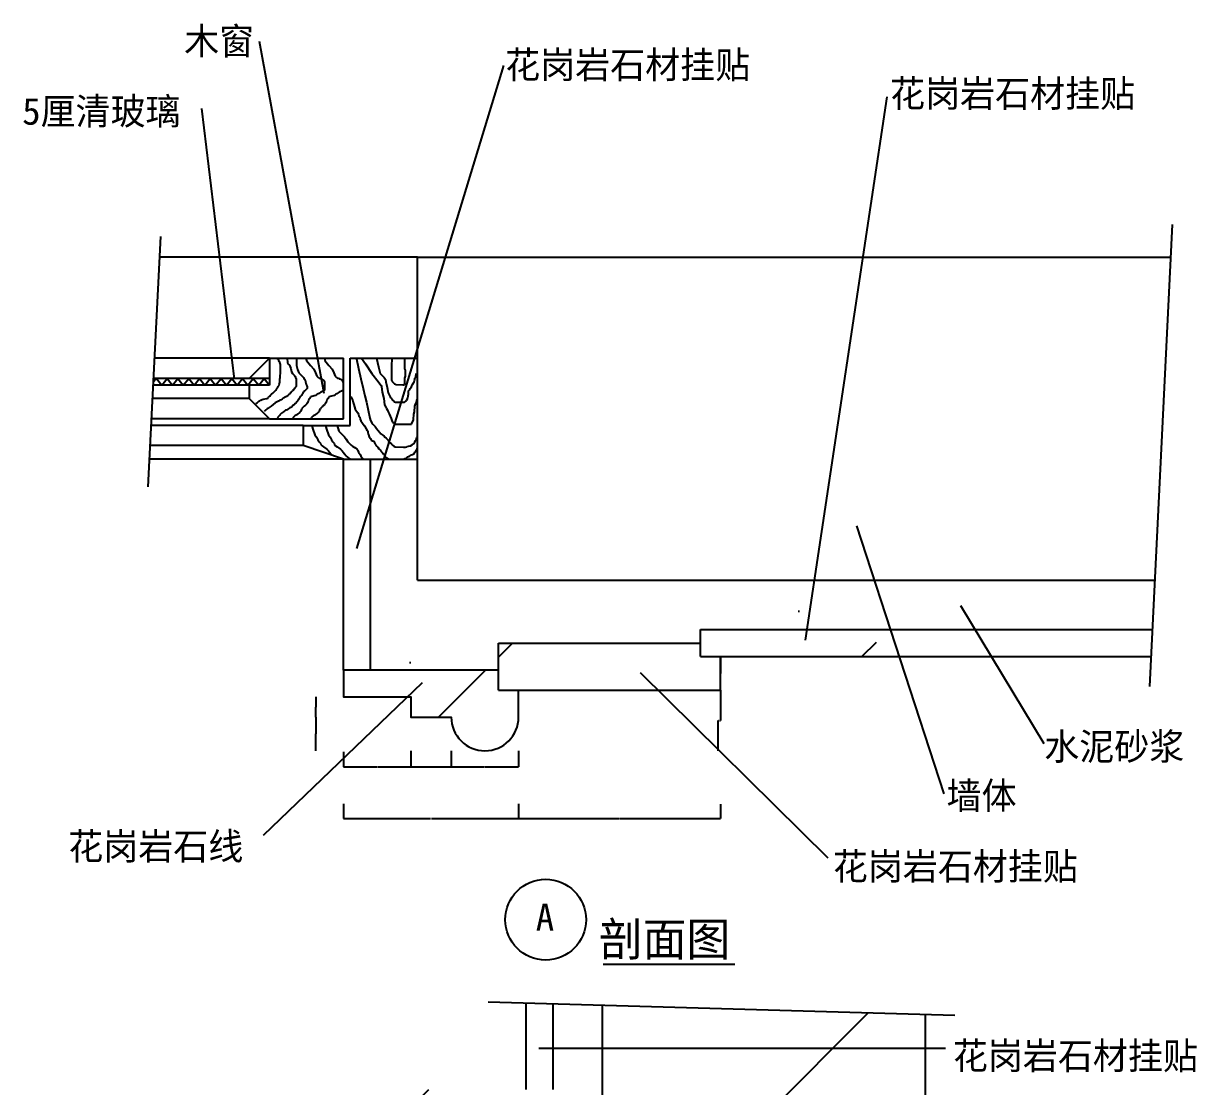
# Model space of a CAD drawing. Header units: metres. Extents: x 335 to 8935, y 145 to 11803.
# Drawn here: x 4579 to 8935, y 7443 to 11391 of the extents above; entities that cross this region are included whole.
import ezdxf

# ---------------------------------------------------------------- set-up
doc = ezdxf.new("R2010")
doc.units = ezdxf.units.M
for name, color, linetype in [('2', 2, 'Continuous'), ('3', 3, 'Continuous'), ('4', 4, 'Continuous'), ('7', 7, 'Continuous'), ('BH', 3, 'Continuous'), ('DIM', 3, 'Continuous'), ('TEXT', 3, 'Continuous')]:
    doc.layers.add(name, color=color, linetype=linetype)
doc.dimstyles.get("Standard").update_dxf_attribs({"dimtxt": 2.5, "dimasz": 2.5, "dimexe": 1.25, "dimexo": 0.625, "dimtad": 1, "dimcen": 2.5, "dimazin": 3, "dimtfac": 1, "dimtmove": 0, "dimatfit": 3})

# ---------------------------------------------------------------- blocks, each defined once
blk = doc.blocks.new('BH2')
at = {"layer": 'BH'}
blk.add_lwpolyline([(0, 32), (5, 28), (0, 24), (5, 20), (0, 16), (5, 12), (0, 8), (5, 4), (0, 0)], dxfattribs=at)
blk = doc.blocks.new('*D37')
for p, q in [((7167.9, 9039.62), (7167.9, 8977.12)), ((7167.65, 8977.12), (7167.4, 8977.12)), ((7167.9, 8914.62), (7167.9, 8977.12)), ((7167.9, 8977.12), (7167.9, 8977.12)), ((7168.15, 8977.12), (7168.4, 8977.12))]:
    blk.add_line(p, q)
at = {"layer": 'Defpoints'}
for p in [(7167.9, 9039.62), (7167.9, 8977.12), (7167.9, 8914.62)]:
    blk.add_point(p, dxfattribs=at)
at = {"layer": 'DIM', "insert": (7167.9, 8978.245), "char_height": 1, "attachment_point": 5}
blk.add_mtext('25', dxfattribs=at)
blk = doc.blocks.new('*D38')
for p, q in [((6417.9, 8492.66), (6417.9, 8438.13)), ((7167.9, 8492.09), (7167.9, 8438.13)), ((6418.15, 8438.13), (6791.4, 8438.13)), ((6794.4, 8438.13), (7167.65, 8438.13))]:
    blk.add_line(p, q)
at = {"layer": 'Defpoints'}
for p in [(6417.9, 8492.66), (7167.9, 8492.09), (6417.9, 8438.13)]:
    blk.add_point(p, dxfattribs=at)
at = {"layer": 'DIM', "insert": (6792.9, 8438.13), "char_height": 1, "attachment_point": 5}
blk.add_mtext('150', dxfattribs=at)
blk = doc.blocks.new('*D39')
for p, q in [((5767.9, 8492.66), (5767.9, 8438.13)), ((6417.9, 8492.66), (6417.9, 8438.13)), ((5768.15, 8438.13), (6091.4, 8438.13)), ((6094.4, 8438.13), (6417.65, 8438.13))]:
    blk.add_line(p, q)
at = {"layer": 'Defpoints'}
for p in [(5767.9, 8492.66), (6417.9, 8492.66), (5767.9, 8438.13)]:
    blk.add_point(p, dxfattribs=at)
at = {"layer": 'DIM', "insert": (6092.9, 8438.13), "char_height": 1, "attachment_point": 5}
blk.add_mtext('130', dxfattribs=at)
blk = doc.blocks.new('*D40')
for p, q in [((5767.9, 8685.8), (5767.9, 8630.18)), ((6017.9, 8689.64), (6017.9, 8630.18)), ((5768.15, 8630.18), (5891.9, 8630.18)), ((5893.9, 8630.18), (6017.65, 8630.18))]:
    blk.add_line(p, q)
at = {"layer": 'Defpoints'}
for p in [(5767.9, 8685.8), (6017.9, 8689.64), (5767.9, 8630.18)]:
    blk.add_point(p, dxfattribs=at)
at = {"layer": 'DIM', "insert": (5892.9, 8630.18), "char_height": 1, "attachment_point": 5}
blk.add_mtext('50', dxfattribs=at)
blk = doc.blocks.new('*D41')
for p, q in [((5664.63, 8889.62), (5664.63, 8852.12)), ((5664.38, 8852.12), (5664.13, 8852.12)), ((5665.03, 8852.12), (5664.63, 8852.12)), ((5665.03, 8814.62), (5665.03, 8852.12)), ((5665.28, 8852.12), (5665.53, 8852.12))]:
    blk.add_line(p, q)
at = {"layer": 'Defpoints'}
for p in [(5664.63, 8889.62), (5665.03, 8852.12), (5665.03, 8814.62)]:
    blk.add_point(p, dxfattribs=at)
at = {"layer": 'DIM', "insert": (5664.83, 8850.995), "char_height": 1, "attachment_point": 5}
blk.add_mtext('15', dxfattribs=at)
blk = doc.blocks.new('*D42')
for p, q in [((5665.03, 8814.62), (5665.03, 8752.12)), ((5664.78, 8752.12), (5664.53, 8752.12)), ((5665.03, 8689.62), (5665.03, 8752.12)), ((5665.03, 8752.12), (5665.03, 8752.12)), ((5665.28, 8752.12), (5665.53, 8752.12))]:
    blk.add_line(p, q)
at = {"layer": 'Defpoints'}
for p in [(5665.03, 8814.62), (5665.03, 8752.12), (5665.03, 8689.62)]:
    blk.add_point(p, dxfattribs=at)
at = {"layer": 'DIM', "insert": (5665.03, 8753.245), "char_height": 1, "attachment_point": 5}
blk.add_mtext('25', dxfattribs=at)
blk = doc.blocks.new('*D43')
for p, q in [((6167.9, 8689.64), (6167.9, 8630.18)), ((6417.9, 8689.64), (6417.9, 8630.18)), ((6168.15, 8630.18), (6291.9, 8630.18)), ((6293.9, 8630.18), (6417.65, 8630.18))]:
    blk.add_line(p, q)
at = {"layer": 'Defpoints'}
for p in [(6167.9, 8689.64), (6417.9, 8689.64), (6167.9, 8630.18)]:
    blk.add_point(p, dxfattribs=at)
at = {"layer": 'DIM', "insert": (6292.9, 8630.18), "char_height": 1, "attachment_point": 5}
blk.add_mtext('50', dxfattribs=at)
blk = doc.blocks.new('*D44')
for p, q in [((6017.9, 8689.64), (6017.9, 8630.18)), ((6167.9, 8689.64), (6167.9, 8630.18)), ((6018.15, 8630.18), (6091.9, 8630.18)), ((6093.9, 8630.18), (6167.65, 8630.18))]:
    blk.add_line(p, q)
at = {"layer": 'Defpoints'}
for p in [(6017.9, 8689.64), (6167.9, 8689.64), (6017.9, 8630.18)]:
    blk.add_point(p, dxfattribs=at)
at = {"layer": 'DIM', "insert": (6092.9, 8630.18), "char_height": 1, "attachment_point": 5}
blk.add_mtext('30', dxfattribs=at)
blk = doc.blocks.new('*D45')
for p, q in [((7167.9, 8914.62), (7167.9, 8802.12)), ((7159.47, 8689.62), (7159.47, 8802.12)), ((7159.72, 8802.12), (7162.685, 8802.12)), ((7164.685, 8802.12), (7167.65, 8802.12))]:
    blk.add_line(p, q)
at = {"layer": 'Defpoints'}
for p in [(7167.9, 8914.62), (7159.47, 8802.12), (7159.47, 8689.62)]:
    blk.add_point(p, dxfattribs=at)
at = {"layer": 'DIM', "insert": (7163.685, 8802.12), "char_height": 1, "attachment_point": 5}
blk.add_mtext('45', dxfattribs=at)

msp = doc.modelspace()

# ---------------------------------------------------------------- hatches: boundary and pattern name
at = {"layer": 'BH'}
h = msp.add_hatch(dxfattribs=at)
h.set_pattern_fill('ANSI31', scale=1500)
h.paths.add_polyline_path([(8838.94, 10522.95), (6042.9, 10522.95), (6042.9, 9322.95), (8780.49, 9322.95)])
h = msp.add_hatch(dxfattribs=at)
h.set_pattern_fill('ANSI33', scale=300)
h.paths.add_polyline_path([(7167.9, 8914.62), (7167.9, 9039.62), (7092.9, 9039.62), (7092.9, 9089.62), (6342.9, 9089.62), (6342.9, 8914.62)])
h.paths.add_polyline_path([(6167.9, 8814.62, 1), (6417.9, 8814.62), (6417.9, 8914.62), (6342.9, 8914.62), (6342.9, 8989.62), (5767.9, 8989.62), (5767.9, 8889.62), (6017.9, 8889.62), (6017.9, 8814.62)])
h.paths.add_polyline_path([(5767.9, 8989.62), (5867.9, 8989.62), (5867.9, 9772.95), (5767.9, 9772.95)])
h.paths.add_polyline_path([(8766.68, 9039.62), (8771.56, 9139.62), (7092.9, 9139.62), (7092.9, 9039.62)])
h = msp.add_hatch(dxfattribs=at)
h.set_pattern_fill('AR-CONC', scale=15)
h.paths.add_polyline_path([(8780.49, 9322.95), (6042.9, 9322.95), (6042.9, 9772.95), (5867.9, 9772.95), (5867.9, 8989.62), (6342.9, 8989.62), (6342.9, 9089.62), (7092.9, 9089.62), (7092.9, 9139.62), (8771.56, 9139.62)])
h = msp.add_hatch(dxfattribs=at)
h.set_pattern_fill('ANSI33', scale=300)
h.paths.add_polyline_path([(6295.85, 6631.32), (6195.85, 6631.32), (6195.85, 3931.32), (6295.85, 3931.32)])
h.paths.add_polyline_path([(5895.85, 6531.32), (5895.85, 6406.32), (5945.85, 6406.32), (5945.85, 6331.32, -0.33), (6070.85, 6156.32), (6120.85, 6156.32), (6120.85, 6031.32), (6195.85, 6031.32), (6195.85, 6531.32)])
h.paths.add_polyline_path([(5320.85, 6631.32), (5320.85, 6531.32), (6195.85, 6531.32), (6195.85, 6631.32)])
h.paths.add_polyline_path([(5220.85, 6531.32), (5320.85, 6531.32), (5320.85, 7331.32), (5220.85, 7331.32), (5220.85, 7031.32)])
h.paths.add_polyline_path([(5095.85, 7181.32), (5145.85, 7181.32), (5145.85, 7031.32), (5220.85, 7031.32), (5220.85, 7431.32), (4995.85, 7431.32), (4995.85, 7331.32, -0.19)])
h.paths.add_polyline_path([(6729.19, 7331.32), (6729.19, 7431.32), (5220.85, 7431.32), (5220.85, 7331.32)])
h.paths.add_polyline_path([(6545.85, 7750.42), (6445.85, 7753.25), (6445.85, 7431.32), (6545.85, 7431.32)])
h = msp.add_hatch(dxfattribs=at)
h.set_pattern_fill('ANSI31', scale=1500)
h.paths.add_polyline_path([(6729.19, 1506.32), (7929.19, 1506.32), (7929.19, 7711.25), (6729.19, 7745.23)])

# ---------------------------------------------------------------- linework, layer by layer
at = {"layer": '2'}
for p, q in [((6042.9, 10522.95), (8838.94, 10522.95)), ((6042.9, 9322.95), (6042.9, 10522.95)), ((6042.9, 9322.95), (8780.49, 9322.95)), ((6729.19, 1506.32), (6729.19, 7745.23)), ((7929.19, 1506.32), (7929.19, 7711.25))]:
    msp.add_line(p, q, dxfattribs=at)
at = {"layer": '3'}
for p, q in [((8844.84, 10644.07), (8761.28, 8928.63)), ((5088.3, 10599.42), (5041.15, 9670.46)), ((5417.9, 9997.95), (5057.77, 9997.95)), ((5617.9, 9822.95), (5048.89, 9822.95)), ((6305.34, 7757.23), (8038.2, 7708.16))]:
    msp.add_line(p, q, dxfattribs=at)
at = {"layer": '4'}
for p, q in [((6042.9, 10522.95), (5084.42, 10522.95)), ((5417.9, 10072.95), (5492.9, 10147.95)), ((5492.9, 10147.95), (5767.9, 10147.95)), ((5492.9, 10147.95), (5492.9, 10047.95)), ((5767.9, 9922.95), (5767.9, 10147.95)), ((5792.9, 10147.95), (6042.9, 10147.95)), ((5792.9, 9897.95), (5792.9, 10147.95)), ((5417.9, 10047.95), (5417.9, 9997.95)), ((5417.9, 9997.95), (5492.9, 9922.95)), ((5492.9, 9922.95), (5767.9, 9922.95)), ((5617.9, 9897.95), (5792.9, 9897.95)), ((5617.9, 9897.95), (5617.9, 9822.95)), ((5767.9, 9772.95), (5617.9, 9822.95)), ((5767.9, 8989.62), (5767.9, 9772.95)), ((5767.9, 9772.95), (6042.9, 9772.95)), ((5867.9, 8989.62), (5867.9, 9772.95)), ((7092.9, 9139.62), (8771.56, 9139.62)), ((7092.9, 9039.62), (7092.9, 9139.62)), ((6342.9, 8914.62), (6342.9, 9089.62)), ((6342.9, 9089.62), (7092.9, 9089.62)), ((7092.9, 9039.62), (8766.68, 9039.62)), ((7167.9, 8914.62), (7167.9, 9039.62)), ((6342.9, 8914.62), (7167.9, 8914.62)), ((6445.85, 7431.32), (6445.85, 7753.25)), ((6545.85, 7431.32), (6545.85, 7750.42))]:
    msp.add_line(p, q, dxfattribs=at)
msp.add_lwpolyline([(6342.9, 8989.62), (5767.9, 8989.62), (5767.9, 8889.62), (6017.9, 8889.62), (6017.9, 8814.62), (6167.9, 8814.62, 1), (6417.9, 8814.62), (6417.9, 8914.62)], format="xyb", dxfattribs=at)
at = {"layer": '7'}
for p, q in [((5492.9, 10147.95), (5065.38, 10147.95)), ((5492.9, 10072.95), (5061.58, 10072.95)), ((5492.9, 10047.95), (5060.31, 10047.95)), ((5617.9, 9897.95), (5052.69, 9897.95)), ((5492.9, 9922.95), (5053.96, 9922.95)), ((5767.9, 9772.95), (5046.35, 9772.95))]:
    msp.add_line(p, q, dxfattribs=at)
at = {"layer": 'BH'}
for p, q in [((5522.61, 10146.46), (5521.12, 10147.95)), ((5524.42, 10143.75), (5522.61, 10146.46)), ((5527.15, 10139.21), (5524.42, 10143.75)), ((5528.96, 10135.59), (5527.15, 10139.21)), ((5530.78, 10131.96), (5528.96, 10135.59)), ((5532.59, 10128.34), (5530.78, 10131.96)), ((5533.5, 10123.81), (5532.59, 10128.34)), ((5533.5, 10093.9), (5533.5, 10123.81)), ((5558.91, 10147.95), (5558.91, 10146.46)), ((5558.91, 10146.46), (5559.82, 10131.96)), ((5559.82, 10131.96), (5561.63, 10126.53)), ((5561.63, 10126.53), (5567.08, 10121.99)), ((5567.08, 10121.99), (5571.62, 10109.3)), ((5571.62, 10109.3), (5575.25, 10096.62)), ((5593.4, 10147.95), (5593.4, 10120.18)), ((5593.4, 10120.18), (5597.03, 10105.68)), ((5628.42, 10147.95), (5630.61, 10139.21)), ((5630.61, 10139.21), (5645.13, 10121.09)), ((5645.13, 10121.09), (5657.83, 10106.59)), ((5657.83, 10106.59), (5663.28, 10093.9)), ((5696.81, 10147.95), (5699, 10139.21)), ((5699, 10139.21), (5713.52, 10121.09)), ((5713.52, 10121.09), (5726.23, 10106.59)), ((5726.23, 10106.59), (5731.67, 10093.9)), ((5815.3, 10147.95), (5815.95, 10144.92)), ((5815.95, 10144.92), (5823.38, 10109.3)), ((5823.38, 10109.3), (5832.29, 10070.72)), ((5834.06, 10147.95), (5849.24, 10127.11)), ((5849.24, 10127.11), (5873.01, 10091.49)), ((5890.09, 10147.95), (5898.28, 10115.24)), ((5898.28, 10115.24), (5904.22, 10091.49)), ((5947.32, 10146.41), (5945.83, 10119.69)), ((5945.83, 10119.69), (5945.83, 10066.26)), ((5947.43, 10147.95), (5947.32, 10146.41)), ((5996.1, 10107.82), (5996.1, 10147.95)), ((5997.58, 10103.37), (5996.1, 10107.82)), ((5530.78, 10064.89), (5531.68, 10070.33)), ((5530.78, 10059.46), (5530.78, 10064.89)), ((5531.68, 10070.33), (5532.59, 10075.77)), ((5532.59, 10081.21), (5533.5, 10093.9)), ((5532.59, 10075.77), (5532.59, 10081.21)), ((5575.25, 10096.62), (5577.97, 10091.18)), ((5577.97, 10091.18), (5581.6, 10087.55)), ((5581.6, 10087.55), (5585.23, 10083.02)), ((5585.23, 10083.02), (5587.95, 10079.4)), ((5587.95, 10079.4), (5589.77, 10075.77)), ((5589.77, 10075.77), (5591.58, 10072.14)), ((5591.58, 10072.14), (5592.49, 10069.43)), ((5592.49, 10069.43), (5592.49, 10044.95)), ((5597.03, 10105.68), (5601.57, 10092.99)), ((5601.57, 10092.99), (5607.01, 10088.46)), ((5607.01, 10088.46), (5611.55, 10083.93)), ((5611.55, 10083.93), (5615.18, 10080.3)), ((5615.18, 10080.3), (5618.81, 10076.68)), ((5618.81, 10076.68), (5620.62, 10073.05)), ((5620.62, 10073.05), (5623.35, 10070.33)), ((5623.35, 10070.33), (5624.25, 10066.71)), ((5624.25, 10066.71), (5626.07, 10063.99)), ((5626.07, 10063.99), (5626.98, 10060.36)), ((5663.28, 10093.9), (5668.72, 10081.21)), ((5668.72, 10081.21), (5673.26, 10076.68)), ((5673.26, 10076.68), (5676.89, 10073.96)), ((5676.89, 10073.96), (5680.52, 10073.05)), ((5680.52, 10073.05), (5684.15, 10071.24)), ((5684.15, 10071.24), (5687.78, 10070.33)), ((5687.78, 10070.33), (5691.41, 10067.61)), ((5691.41, 10067.61), (5694.14, 10064.89)), ((5694.14, 10064.89), (5695.95, 10062.18)), ((5731.67, 10093.9), (5737.12, 10081.21)), ((5737.12, 10081.21), (5741.65, 10076.68)), ((5741.65, 10076.68), (5745.28, 10073.96)), ((5745.28, 10073.96), (5748.91, 10073.05)), ((5748.91, 10073.05), (5752.54, 10071.24)), ((5752.54, 10071.24), (5756.18, 10070.33)), ((5756.18, 10070.33), (5759.81, 10067.61)), ((5759.81, 10067.61), (5762.53, 10064.89)), ((5762.53, 10064.89), (5764.34, 10062.18)), ((5832.29, 10070.72), (5841.21, 10035.1)), ((5873.01, 10091.49), (5896.79, 10061.81)), ((5904.22, 10091.49), (5913.14, 10082.59)), ((5913.14, 10082.59), (5919.08, 10076.65)), ((5919.08, 10076.65), (5923.54, 10069.23)), ((5923.54, 10069.23), (5925.03, 10060.33)), ((5945.83, 10066.26), (5948.81, 10061.81)), ((5996.1, 10073.68), (5997.58, 10081.11)), ((5996.1, 10054.39), (5996.1, 10073.68)), ((5997.58, 10081.11), (5997.58, 10103.37)), ((6030.28, 10060.33), (6031.76, 10064.78)), ((6031.76, 10064.78), (6033.25, 10069.23)), ((6033.25, 10073.68), (6036.22, 10078.14)), ((6033.25, 10069.23), (6033.25, 10073.68)), ((6036.22, 10082.59), (6037.71, 10087.04)), ((6036.22, 10078.14), (6036.22, 10082.59)), ((6037.71, 10087.04), (6037.71, 10091.49)), ((5505.36, 10017.76), (5508.99, 10021.39)), ((5508.99, 10021.39), (5512.62, 10025.92)), ((5512.62, 10025.92), (5516.25, 10029.55)), ((5516.25, 10029.55), (5518.98, 10032.27)), ((5518.98, 10032.27), (5519.88, 10034.08)), ((5519.88, 10034.08), (5521.7, 10035.89)), ((5521.7, 10035.89), (5523.52, 10038.61)), ((5523.52, 10038.61), (5525.33, 10042.24)), ((5525.33, 10042.24), (5527.15, 10044.95)), ((5527.15, 10044.95), (5528.96, 10049.49)), ((5528.96, 10049.49), (5529.87, 10054.02)), ((5529.87, 10054.02), (5530.78, 10059.46)), ((5572.52, 10019.58), (5569.8, 10016.86)), ((5574.34, 10022.3), (5572.52, 10019.58)), ((5577.06, 10025.02), (5574.34, 10022.3)), ((5577.97, 10027.73), (5577.06, 10025.02)), ((5581.6, 10029.55), (5577.97, 10027.73)), ((5584.32, 10033.17), (5581.6, 10029.55)), ((5587.04, 10035.89), (5584.32, 10033.17)), ((5588.86, 10039.52), (5587.04, 10035.89)), ((5591.58, 10042.24), (5588.86, 10039.52)), ((5592.49, 10044.95), (5591.58, 10042.24)), ((5618.81, 10021.39), (5616.99, 10017.76)), ((5620.62, 10024.11), (5618.81, 10021.39)), ((5622.44, 10025.92), (5620.62, 10024.11)), ((5626.07, 10028.64), (5622.44, 10025.92)), ((5629.7, 10031.36), (5626.07, 10028.64)), ((5626.98, 10060.36), (5627.88, 10055.83)), ((5627.88, 10055.83), (5629.7, 10050.39)), ((5629.7, 10050.39), (5631.51, 10044.95)), ((5633.33, 10034.98), (5629.7, 10031.36)), ((5631.51, 10044.95), (5633.33, 10041.33)), ((5633.33, 10041.33), (5633.33, 10034.98)), ((5683.25, 10021.39), (5679.61, 10018.67)), ((5694.14, 10026.83), (5683.25, 10021.39)), ((5696.86, 10029.55), (5694.14, 10026.83)), ((5695.95, 10062.18), (5697.77, 10058.55)), ((5697.77, 10031.36), (5696.86, 10029.55)), ((5697.77, 10058.55), (5697.77, 10031.36)), ((5751.64, 10021.39), (5748.01, 10018.67)), ((5762.53, 10026.83), (5751.64, 10021.39)), ((5765.25, 10029.55), (5762.53, 10026.83)), ((5764.34, 10062.18), (5766.16, 10058.55)), ((5766.16, 10031.36), (5765.25, 10029.55)), ((5766.16, 10058.55), (5766.16, 10031.36)), ((5841.21, 10035.1), (5847.16, 10008.38)), ((5896.79, 10061.81), (5902.74, 10052.91)), ((5902.74, 10052.91), (5907.19, 10046.97)), ((5907.19, 10046.97), (5908.68, 10042.52)), ((5908.68, 10042.52), (5911.65, 10021.74)), ((5911.65, 10021.74), (5917.6, 9997.99)), ((5925.03, 10060.33), (5929.49, 10039.55)), ((5929.49, 10039.55), (5933.94, 10018.77)), ((5948.81, 10061.81), (5951.78, 10057.36)), ((5951.78, 10057.36), (5956.24, 10054.39)), ((5956.24, 10054.39), (5957.72, 10054.39)), ((5957.72, 10054.39), (5957.72, 10052.91)), ((5957.72, 10052.91), (5960.69, 10051.42)), ((5960.69, 10051.42), (5962.18, 10049.94)), ((5962.18, 10049.94), (5988.67, 10048.45)), ((5988.67, 10048.45), (5993.12, 10048.45)), ((5993.12, 10048.45), (5994.61, 10049.94)), ((5994.61, 10049.94), (5996.1, 10054.39)), ((6009.47, 10026.19), (6012.44, 10029.16)), ((6009.47, 10014.32), (6009.47, 10026.19)), ((6012.44, 10029.16), (6013.93, 10032.13)), ((6013.93, 10032.13), (6015.42, 10035.1)), ((6015.42, 10035.1), (6019.87, 10041.03)), ((6019.87, 10041.03), (6021.36, 10045.49)), ((6021.36, 10045.49), (6024.33, 10049.94)), ((6024.33, 10049.94), (6027.31, 10055.88)), ((6027.31, 10055.88), (6030.28, 10060.33)), ((5442.74, 9979.7), (5447.28, 9982.42)), ((5447.28, 9982.42), (5450.91, 9985.14)), ((5450.91, 9985.14), (5453.63, 9987.86)), ((5453.63, 9987.86), (5455.45, 9989.67)), ((5455.45, 9989.67), (5458.17, 9991.48)), ((5458.17, 9991.48), (5460.89, 9992.39)), ((5460.89, 9992.39), (5465.43, 9994.2)), ((5465.43, 9994.2), (5469.97, 9996.01)), ((5469.97, 9996.01), (5482.68, 9997.82)), ((5482.68, 9997.82), (5486.31, 9999.64)), ((5486.31, 9999.64), (5489.03, 10002.36)), ((5489.03, 10002.36), (5490.84, 10004.17)), ((5490.84, 10004.17), (5494.47, 10006.89)), ((5494.47, 10006.89), (5497.2, 10010.51)), ((5497.2, 10010.51), (5500.83, 10014.14)), ((5513.53, 9982.42), (5499.01, 9969.73)), ((5500.83, 10014.14), (5505.36, 10017.76)), ((5526.24, 9987.86), (5513.53, 9982.42)), ((5530.78, 9991.48), (5526.24, 9987.86)), ((5536.22, 9993.29), (5530.78, 9991.48)), ((5539.85, 9996.01), (5536.22, 9993.29)), ((5543.48, 9998.73), (5539.85, 9996.01)), ((5547.11, 10000.54), (5543.48, 9998.73)), ((5548.93, 10002.36), (5547.11, 10000.54)), ((5556.19, 10005.98), (5548.93, 10002.36)), ((5561.63, 10009.61), (5556.19, 10005.98)), ((5563.45, 10011.42), (5561.63, 10009.61)), ((5566.17, 10013.23), (5563.45, 10011.42)), ((5567.08, 10015.05), (5566.17, 10013.23)), ((5569.8, 10016.86), (5567.08, 10015.05)), ((5587.95, 9979.7), (5584.32, 9975.17)), ((5591.58, 9982.42), (5587.95, 9979.7)), ((5594.3, 9985.14), (5591.58, 9982.42)), ((5597.03, 9987.86), (5594.3, 9985.14)), ((5599.75, 9991.48), (5597.03, 9987.86)), ((5602.47, 9995.11), (5599.75, 9991.48)), ((5603.38, 9998.73), (5602.47, 9995.11)), ((5606.1, 10001.45), (5603.38, 9998.73)), ((5607.92, 10005.08), (5606.1, 10001.45)), ((5611.55, 10009.61), (5607.92, 10005.08)), ((5613.36, 10013.23), (5611.55, 10009.61)), ((5615.18, 10015.05), (5613.36, 10013.23)), ((5616.99, 10017.76), (5615.18, 10015.05)), ((5628.79, 9976.07), (5626.98, 9973.35)), ((5631.51, 9978.79), (5628.79, 9976.07)), ((5634.24, 9982.42), (5631.51, 9978.79)), ((5635.14, 9986.04), (5634.24, 9982.42)), ((5637.87, 9990.57), (5635.14, 9986.04)), ((5638.77, 9995.11), (5637.87, 9990.57)), ((5641.5, 9996.92), (5638.77, 9995.11)), ((5643.31, 9999.64), (5641.5, 9996.92)), ((5644.22, 10002.36), (5643.31, 9999.64)), ((5645.13, 10004.17), (5644.22, 10002.36)), ((5649.67, 10005.98), (5645.13, 10004.17)), ((5664.19, 10008.7), (5649.67, 10005.98)), ((5667.82, 10011.42), (5664.19, 10008.7)), ((5670.54, 10014.14), (5667.82, 10011.42)), ((5674.17, 10015.05), (5670.54, 10014.14)), ((5675.98, 10016.86), (5674.17, 10015.05)), ((5679.61, 10018.67), (5675.98, 10016.86)), ((5697.18, 9976.07), (5695.37, 9973.35)), ((5699.91, 9978.79), (5697.18, 9976.07)), ((5702.63, 9982.42), (5699.91, 9978.79)), ((5703.54, 9986.04), (5702.63, 9982.42)), ((5706.26, 9990.57), (5703.54, 9986.04)), ((5707.17, 9995.11), (5706.26, 9990.57)), ((5709.89, 9996.92), (5707.17, 9995.11)), ((5711.7, 9999.64), (5709.89, 9996.92)), ((5712.61, 10002.36), (5711.7, 9999.64)), ((5713.52, 10004.17), (5712.61, 10002.36)), ((5718.06, 10005.98), (5713.52, 10004.17)), ((5732.58, 10008.7), (5718.06, 10005.98)), ((5736.21, 10011.42), (5732.58, 10008.7)), ((5738.93, 10014.14), (5736.21, 10011.42)), ((5742.56, 10015.05), (5738.93, 10014.14)), ((5744.38, 10016.86), (5742.56, 10015.05)), ((5748.01, 10018.67), (5744.38, 10016.86)), ((5792.9, 10007.09), (5796.63, 10002.45)), ((5796.63, 10002.45), (5799.6, 9995.03)), ((5799.6, 9995.03), (5802.57, 9989.09)), ((5802.57, 9989.09), (5804.06, 9983.15)), ((5804.06, 9983.15), (5805.54, 9975.73)), ((5805.54, 9975.73), (5808.52, 9966.83)), ((5847.16, 10008.38), (5853.1, 9984.64)), ((5853.1, 9984.64), (5859.04, 9954.95)), ((5917.6, 9997.99), (5920.57, 9974.25)), ((5933.94, 10018.77), (5936.92, 10011.35)), ((5936.92, 10011.35), (5941.37, 10003.93)), ((5941.37, 10003.93), (5942.86, 10000.96)), ((5942.86, 10000.96), (5945.83, 9997.99)), ((5945.83, 9997.99), (5948.81, 9993.54)), ((5948.81, 9993.54), (5953.26, 9990.57)), ((5953.26, 9990.57), (5957.72, 9986.12)), ((5957.72, 9986.12), (5960.69, 9984.64)), ((5960.69, 9984.64), (5993.12, 9984.64)), ((5993.12, 9984.64), (5996.1, 9986.12)), ((5996.1, 9986.12), (5999.07, 9989.09)), ((5999.07, 9989.09), (6002.04, 9990.57)), ((6002.04, 9990.57), (6003.53, 9993.54)), ((6003.53, 9993.54), (6006.5, 9999.48)), ((6006.5, 9999.48), (6007.99, 10008.38)), ((6007.99, 10008.38), (6009.47, 10014.32)), ((6033.25, 9969.8), (6034.74, 9977.22)), ((6034.74, 9977.22), (6039.19, 9984.64)), ((6039.19, 9984.64), (6040.68, 9992.06)), ((6040.68, 9992.06), (6042.9, 9996.5)), ((5476.32, 9953.41), (5473.6, 9950.7)), ((5479.05, 9956.13), (5476.32, 9953.41)), ((5482.68, 9957.95), (5479.05, 9956.13)), ((5484.49, 9959.76), (5482.68, 9957.95)), ((5486.31, 9960.67), (5484.49, 9959.76)), ((5488.12, 9962.48), (5486.31, 9960.67)), ((5491.75, 9964.29), (5488.12, 9962.48)), ((5495.38, 9967.01), (5491.75, 9964.29)), ((5499.01, 9969.73), (5495.38, 9967.01)), ((5529.87, 9934.38), (5524.42, 9928.94)), ((5530.78, 9937.1), (5529.87, 9934.38)), ((5533.5, 9939.82), (5530.78, 9937.1)), ((5537.13, 9943.44), (5533.5, 9939.82)), ((5541.67, 9946.16), (5537.13, 9943.44)), ((5544.39, 9947.98), (5541.67, 9946.16)), ((5546.2, 9949.79), (5544.39, 9947.98)), ((5549.83, 9952.51), (5546.2, 9949.79)), ((5552.56, 9954.32), (5549.83, 9952.51)), ((5556.19, 9955.23), (5552.56, 9954.32)), ((5560.72, 9957.95), (5556.19, 9955.23)), ((5564.36, 9960.67), (5560.72, 9957.95)), ((5568.89, 9963.38), (5564.36, 9960.67)), ((5571.62, 9965.2), (5568.89, 9963.38)), ((5573.43, 9966.1), (5571.62, 9965.2)), ((5577.06, 9968.82), (5573.43, 9966.1)), ((5579.78, 9971.54), (5577.06, 9968.82)), ((5584.32, 9975.17), (5579.78, 9971.54)), ((5585.23, 9932.57), (5580.69, 9928.04)), ((5588.86, 9935.29), (5585.23, 9932.57)), ((5592.49, 9936.19), (5588.86, 9935.29)), ((5595.21, 9937.1), (5592.49, 9936.19)), ((5596.12, 9938.91), (5595.21, 9937.1)), ((5597.93, 9939.82), (5596.12, 9938.91)), ((5599.75, 9941.63), (5597.93, 9939.82)), ((5602.47, 9943.44), (5599.75, 9941.63)), ((5605.2, 9946.16), (5602.47, 9943.44)), ((5606.1, 9947.98), (5605.2, 9946.16)), ((5608.83, 9951.6), (5606.1, 9947.98)), ((5610.64, 9955.23), (5608.83, 9951.6)), ((5612.46, 9958.85), (5610.64, 9955.23)), ((5613.36, 9960.67), (5612.46, 9958.85)), ((5619.72, 9967.01), (5613.36, 9960.67)), ((5621.53, 9969.73), (5619.72, 9967.01)), ((5626.98, 9973.35), (5621.53, 9969.73)), ((5653.62, 9932.57), (5649.08, 9928.04)), ((5657.25, 9935.29), (5653.62, 9932.57)), ((5660.88, 9936.19), (5657.25, 9935.29)), ((5663.6, 9937.1), (5660.88, 9936.19)), ((5664.51, 9938.91), (5663.6, 9937.1)), ((5666.33, 9939.82), (5664.51, 9938.91)), ((5668.14, 9941.63), (5666.33, 9939.82)), ((5670.86, 9943.44), (5668.14, 9941.63)), ((5673.59, 9946.16), (5670.86, 9943.44)), ((5674.5, 9947.98), (5673.59, 9946.16)), ((5677.22, 9951.6), (5674.5, 9947.98)), ((5679.03, 9955.23), (5677.22, 9951.6)), ((5680.85, 9958.85), (5679.03, 9955.23)), ((5681.76, 9960.67), (5680.85, 9958.85)), ((5688.11, 9967.01), (5681.76, 9960.67)), ((5689.92, 9969.73), (5688.11, 9967.01)), ((5695.37, 9973.35), (5689.92, 9969.73)), ((5808.52, 9966.83), (5811.49, 9957.92)), ((5811.49, 9957.92), (5815.95, 9950.5)), ((5815.95, 9950.5), (5820.41, 9944.57)), ((5820.41, 9944.57), (5823.38, 9938.63)), ((5823.38, 9938.63), (5824.86, 9934.18)), ((5824.86, 9934.18), (5827.84, 9928.24)), ((5859.04, 9954.95), (5864.99, 9925.27)), ((5920.57, 9974.25), (5925.03, 9965.34)), ((5925.03, 9965.34), (5928, 9960.89)), ((5928, 9960.89), (5930.97, 9954.95)), ((5930.97, 9954.95), (5933.94, 9949.02)), ((5933.94, 9949.02), (5936.92, 9941.6)), ((5936.92, 9941.6), (5941.37, 9932.69)), ((5941.37, 9932.69), (5944.35, 9923.79)), ((6027.31, 9926.76), (6028.79, 9934.18)), ((6028.79, 9940.11), (6031.76, 9949.02)), ((6028.79, 9934.18), (6028.79, 9940.11)), ((6031.76, 9949.02), (6033.25, 9969.8)), ((5524.42, 9928.94), (5522.61, 9924.41)), ((5580.69, 9928.04), (5579.78, 9925.32)), ((5649.08, 9928.04), (5648.18, 9925.32)), ((5649.67, 9897.95), (5653.75, 9883.72)), ((5700.42, 9897.95), (5704.49, 9883.72)), ((5743.78, 9897.95), (5750.56, 9876.3)), ((5827.84, 9928.24), (5829.32, 9920.82)), ((5829.32, 9920.82), (5832.29, 9914.88)), ((5832.29, 9914.88), (5835.27, 9910.43)), ((5835.27, 9910.43), (5838.24, 9905.98)), ((5838.24, 9905.98), (5841.21, 9903.01)), ((5841.21, 9903.01), (5845.67, 9897.07)), ((5845.67, 9897.07), (5851.61, 9885.2)), ((5864.99, 9925.27), (5867.96, 9916.37)), ((5867.96, 9916.37), (5872.42, 9907.46)), ((5872.42, 9907.46), (5876.88, 9903.01)), ((5876.88, 9903.01), (5879.85, 9898.56)), ((5879.85, 9898.56), (5885.79, 9894.11)), ((5885.79, 9894.11), (5890.25, 9886.69)), ((5944.35, 9923.79), (5947.32, 9916.37)), ((5947.32, 9916.37), (5950.29, 9910.43)), ((5950.29, 9910.43), (5954.75, 9907.46)), ((5954.75, 9907.46), (5956.24, 9905.98)), ((5956.24, 9905.98), (5960.69, 9903.01)), ((5960.69, 9903.01), (6019.87, 9903.01)), ((6019.87, 9903.01), (6022.85, 9908.95)), ((6022.85, 9908.95), (6027.31, 9917.85)), ((6027.31, 9917.85), (6027.31, 9926.76)), ((5653.75, 9883.72), (5661.18, 9862.94)), ((5661.18, 9862.94), (5667.12, 9854.03)), ((5667.12, 9854.03), (5673.07, 9845.13)), ((5673.07, 9845.13), (5677.52, 9837.71)), ((5704.49, 9883.72), (5711.92, 9862.94)), ((5711.92, 9862.94), (5717.86, 9854.03)), ((5717.86, 9854.03), (5723.81, 9845.13)), ((5723.81, 9845.13), (5728.27, 9837.71)), ((5750.56, 9876.3), (5771.36, 9855.52)), ((5771.36, 9855.52), (5777.31, 9846.61)), ((5777.31, 9846.61), (5783.25, 9837.71)), ((5851.61, 9885.2), (5856.07, 9879.26)), ((5856.07, 9879.26), (5857.56, 9876.3)), ((5857.56, 9876.3), (5857.56, 9871.84)), ((5857.56, 9871.84), (5859.04, 9867.39)), ((5859.04, 9867.39), (5862.02, 9862.94)), ((5862.02, 9862.94), (5862.02, 9859.97)), ((5862.02, 9859.97), (5863.5, 9855.52)), ((5863.5, 9855.52), (5867.96, 9849.58)), ((5867.96, 9849.58), (5870.93, 9843.65)), ((5890.25, 9886.69), (5902.14, 9871.84)), ((5902.14, 9871.84), (5906.6, 9867.39)), ((5906.6, 9867.39), (5909.57, 9864.42)), ((5909.57, 9864.42), (5914.03, 9861.46)), ((5914.03, 9861.46), (5918.49, 9858.49)), ((5918.49, 9858.49), (5921.46, 9854.03)), ((5921.46, 9854.03), (5925.92, 9851.07)), ((5925.92, 9851.07), (5931.86, 9845.13)), ((5931.86, 9845.13), (5937.81, 9836.23)), ((6035.63, 9842.16), (6037.11, 9845.13)), ((6037.11, 9845.13), (6038.6, 9849.58)), ((6038.6, 9849.58), (6040.09, 9854.03)), ((6040.09, 9854.03), (6042.9, 9857.79)), ((5677.52, 9837.71), (5681.98, 9831.77)), ((5681.98, 9831.77), (5683.47, 9827.32)), ((5683.47, 9827.32), (5687.93, 9822.87)), ((5687.93, 9822.87), (5693.87, 9818.42)), ((5693.87, 9818.42), (5705.76, 9809.51)), ((5705.76, 9809.51), (5711.7, 9803.57)), ((5711.7, 9803.57), (5716.16, 9799.12)), ((5728.27, 9837.71), (5732.73, 9831.77)), ((5732.73, 9831.77), (5734.21, 9827.32)), ((5734.21, 9827.32), (5738.67, 9822.87)), ((5738.67, 9822.87), (5744.61, 9818.42)), ((5744.61, 9818.42), (5756.5, 9809.51)), ((5756.5, 9809.51), (5762.45, 9803.57)), ((5762.45, 9803.57), (5766.91, 9799.12)), ((5783.25, 9837.71), (5790.68, 9830.29)), ((5790.68, 9830.29), (5796.63, 9824.35)), ((5796.63, 9824.35), (5802.57, 9819.9)), ((5802.57, 9819.9), (5807.03, 9816.93)), ((5807.03, 9816.93), (5812.98, 9813.96)), ((5812.98, 9813.96), (5817.43, 9811)), ((5817.43, 9811), (5818.92, 9808.03)), ((5818.92, 9808.03), (5820.41, 9805.06)), ((5820.41, 9805.06), (5823.38, 9799.12)), ((5870.93, 9843.65), (5875.39, 9840.68)), ((5875.39, 9840.68), (5876.88, 9840.68)), ((5876.88, 9840.68), (5879.85, 9839.19)), ((5879.85, 9839.19), (5881.34, 9837.71)), ((5881.34, 9837.71), (5882.82, 9833.26)), ((5882.82, 9833.26), (5885.79, 9828.8)), ((5885.79, 9828.8), (5887.28, 9825.84)), ((5887.28, 9825.84), (5891.74, 9821.38)), ((5891.74, 9821.38), (5894.71, 9816.93)), ((5894.71, 9816.93), (5899.17, 9811)), ((5899.17, 9811), (5900.66, 9809.51)), ((5900.66, 9809.51), (5903.63, 9808.03)), ((5903.63, 9808.03), (5905.11, 9805.06)), ((5905.11, 9805.06), (5906.6, 9802.09)), ((5906.6, 9802.09), (5909.57, 9799.12)), ((5937.81, 9836.23), (5942.27, 9833.26)), ((5942.27, 9833.26), (5943.75, 9833.26)), ((5943.75, 9833.26), (5945.24, 9830.29)), ((5945.24, 9830.29), (5946.73, 9827.32)), ((5946.73, 9827.32), (5949.7, 9824.35)), ((5949.7, 9824.35), (5954.16, 9821.38)), ((5954.16, 9821.38), (5960.1, 9818.42)), ((5960.1, 9818.42), (5991.04, 9816.93)), ((5991.04, 9816.93), (5998.48, 9816.93)), ((5998.48, 9816.93), (6002.93, 9818.42)), ((6002.93, 9818.42), (6004.42, 9819.9)), ((6004.42, 9819.9), (6008.88, 9821.38)), ((6008.88, 9821.38), (6016.31, 9822.87)), ((6016.31, 9822.87), (6022.25, 9825.84)), ((6022.25, 9825.84), (6028.2, 9830.29)), ((6028.2, 9830.29), (6032.66, 9836.23)), ((6032.66, 9836.23), (6035.63, 9842.16)), ((6032.66, 9799.12), (6037.11, 9805.06)), ((6037.11, 9805.06), (6038.6, 9808.03)), ((6038.6, 9808.03), (6041.57, 9811)), ((6041.57, 9811), (6042.9, 9814.99)), ((5716.16, 9799.12), (5720.62, 9793.19)), ((5720.62, 9793.19), (5725.51, 9787.09)), ((5766.91, 9799.12), (5771.36, 9793.19)), ((5771.36, 9793.19), (5777.31, 9785.77)), ((5777.31, 9785.77), (5781.77, 9781.31)), ((5781.77, 9781.31), (5787.71, 9776.86)), ((5787.71, 9776.86), (5789.2, 9776.86)), ((5789.2, 9776.86), (5789.2, 9775.38)), ((5789.2, 9775.38), (5792.17, 9773.89)), ((5792.17, 9773.89), (5793.11, 9772.95)), ((5823.38, 9799.12), (5826.35, 9794.67)), ((5826.35, 9794.67), (5829.32, 9790.22)), ((5829.32, 9790.22), (5832.29, 9784.28)), ((5832.29, 9784.28), (5836.75, 9778.34)), ((5836.75, 9778.34), (5841.21, 9773.89)), ((5841.21, 9773.89), (5842.15, 9772.95)), ((5909.57, 9799.12), (5911.06, 9796.15)), ((5911.06, 9796.15), (5912.54, 9796.15)), ((5912.54, 9796.15), (5915.52, 9793.19)), ((5915.52, 9793.19), (5918.49, 9790.22)), ((5918.49, 9790.22), (5921.46, 9784.28)), ((5921.46, 9784.28), (5927.41, 9778.34)), ((5927.41, 9778.34), (5933.35, 9773.89)), ((5933.35, 9773.89), (5935.23, 9772.95)), ((5990.65, 9772.95), (5995.5, 9775.38)), ((5995.5, 9775.38), (5999.96, 9776.86)), ((5999.96, 9776.86), (6005.91, 9781.31)), ((6005.91, 9781.31), (6013.34, 9784.28)), ((6013.34, 9784.28), (6020.77, 9788.73)), ((6020.77, 9788.73), (6029.68, 9793.19)), ((6029.68, 9793.19), (6032.66, 9799.12))]:
    msp.add_line(p, q, dxfattribs=at)
msp.add_lwpolyline([(5061.58, 10058.8), (5072.9, 10072.95), (5092.9, 10047.95), (5112.9, 10072.95), (5132.9, 10047.95), (5152.9, 10072.95), (5172.9, 10047.95)], dxfattribs=at)
at = {"layer": 'TEXT'}
msp.add_line((6731.42, 7897.53), (7221.22, 7897.53), dxfattribs=at)
msp.add_circle((6518.46, 8062.54), 150, dxfattribs=at)

# ---------------------------------------------------------------- block references
at = {"layer": '3', "xscale": 5, "yscale": 5, "zscale": 5, "rotation": 90}
for p in [(5332.9, 10047.95), (5492.9, 10047.95)]:
    msp.add_blockref('BH2', p, dxfattribs=at)

# ---------------------------------------------------------------- texts
at = {"layer": 'TEXT'}
for s, height, p in [('木窗', 100, (5176.08, 11275.67)), ('花岗岩石材挂贴', 100, (6368.05, 11187.36)), ('花岗岩石材挂贴', 100, (7797.35, 11080.7)), ('5厘清玻璃', 100, (4574.71, 11015.03)), ('水泥砂浆', 100, (8370, 8655.66)), ('墙体', 100, (8007.23, 8473.19)), ('花岗岩石线', 100, (4745.71, 8285.07)), ('花岗岩石材挂贴', 100, (7584.77, 8210.55)), ('A', 100, (6481.88, 8022.31)), ('剖面图', 125, (6716.09, 7927.42)), ('花岗岩石材挂贴', 100, (8030.64, 7507.01))]:
    msp.add_text(s, height=height, dxfattribs=at).set_placement(p)

# ---------------------------------------------------------------- dimensions: what is measured, and where the dimension line sits
at = {"layer": 'DIM'}
for base, p1, p2, text, picture, middle in [((7167.9, 8977.12), (7167.9, 8914.62), (7167.9, 9039.62), '25', '*D37', (7167.9, 8978.245)), ((5665.03, 8852.12), (5665.03, 8814.62), (5664.63, 8889.62), '15', '*D41', (5664.83, 8850.995)), ((7159.47, 8802.12), (7159.47, 8689.62), (7167.9, 8914.62), '45', '*D45', (7163.685, 8802.12)), ((5665.03, 8752.12), (5665.03, 8689.62), (5665.03, 8814.62), '25', '*D42', (5665.03, 8753.245)), ((5767.9, 8630.18), (5767.9, 8685.8), (6017.9, 8689.64), '50', '*D40', (5892.9, 8630.18)), ((6017.9, 8630.18), (6017.9, 8689.64), (6167.9, 8689.64), '30', '*D44', (6092.9, 8630.18)), ((6167.9, 8630.18), (6167.9, 8689.64), (6417.9, 8689.64), '50', '*D43', (6292.9, 8630.18)), ((5767.9, 8438.13), (5767.9, 8492.66), (6417.9, 8492.66), '130', '*D39', (6092.9, 8438.13)), ((6417.9, 8438.13), (6417.9, 8492.66), (7167.9, 8492.09), '150', '*D38', (6792.9, 8438.13))]:
    dim = msp.add_linear_dim(base=base, p1=p1, p2=p2, text=text, dimstyle='Standard', dxfattribs=at)
    dim.commit()
    dim.dimension.update_dxf_attribs({"geometry": picture, "text_midpoint": middle})

# ---------------------------------------------------------------- leaders
for points in [[(5696.48, 10016.36), (5455.8, 11324.4)], [(5817.62, 9441.47), (6362.71, 11234.21)], [(7483.18, 9101.08), (7786.01, 11117.83)], [(5363.37, 10069.31), (5242.24, 11075.36)], [(7672.45, 9524.68), (7996.9, 8530.12)], [(8058.56, 9229.67), (8368.31, 8716.35)], [(6869.95, 8980.05), (7566.46, 8291.7)], [(6059.88, 8942.23), (5469.36, 8374.91)], [(6493.21, 7585.93), (8003.67, 7585.93)]]:
    msp.add_leader(points, dimstyle='Standard', dxfattribs=at)

doc.saveas('drawing.dxf')
